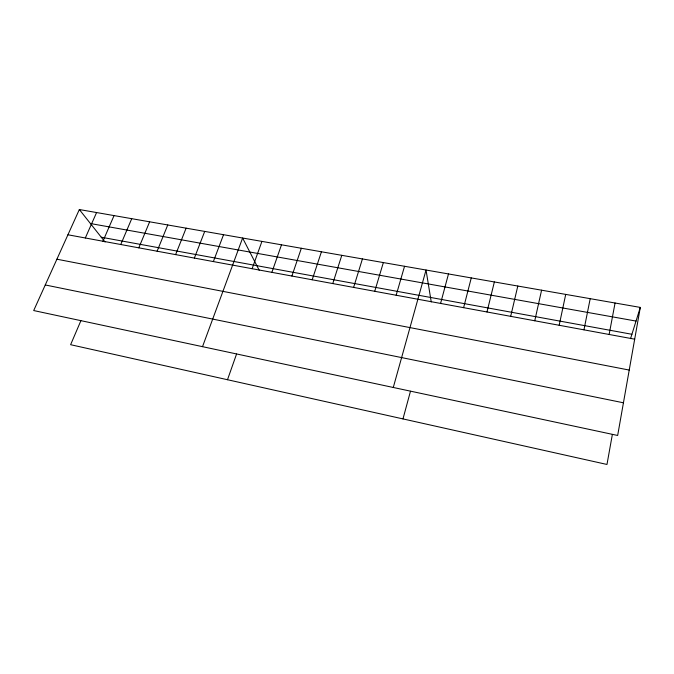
<?xml version="1.0" encoding="UTF-8"?>
<svg xmlns="http://www.w3.org/2000/svg" width="674" height="674" viewBox="0 0 674 674"><rect width="100%" height="100%" fill="white"/><g stroke="black" fill="none" stroke-linecap="round" stroke-linejoin="round"><path stroke-width="1.01" d="M640.3 307.411L617.662 435.471L33.7 310.554L79.338 209.538L640.3 307.411L630.544 338.651M612.363 434.435L606.979 464.462L70.618 344.7L80.888 320.731M609.128 334.481L615.067 303.014M583.962 329.839L590.205 298.675M559.176 325.272L565.713 294.403M534.752 320.773L541.584 290.191M510.69 316.342L517.801 286.037M486.982 311.978L494.362 281.951M463.611 307.673L471.261 277.924M440.585 303.426L448.488 273.947M402.976 418.916L410.474 391.24M393.279 387.474L426.035 270.03L431.242 301.927M396.16 295.246L404.543 266.281M374.736 291.303L383.346 262.582M353.606 287.41L362.427 258.934M332.762 283.569L341.794 255.328M312.188 279.777L321.431 251.781M291.901 276.037L301.337 248.268M271.875 272.347L281.505 244.814M227.492 379.732L236.557 354.035M252.11 268.707L261.933 241.393M202.512 346.672L242.615 238.023L259.178 270.215M213.363 261.571L223.541 234.695M194.365 258.075L204.711 231.409M175.602 254.62L186.117 228.166M157.093 251.208L167.759 224.964M138.802 247.838L149.636 221.805M120.756 244.51L131.733 218.679M102.928 241.225L114.049 215.596M85.32 237.981L96.584 212.546M90.434 223.541L636.037 321.077M101.269 237.223L631.909 334.279M67.931 234.779L634.681 339.182M56.902 259.204L629.221 370.068M45.259 284.959L623.433 402.791M79.338 209.538L105.06 242.008"/></g></svg>
